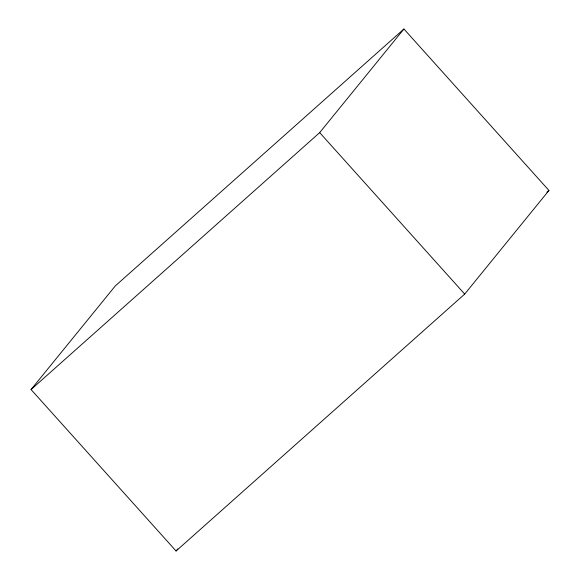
<?xml version="1.0" encoding="UTF-8"?>
<svg xmlns="http://www.w3.org/2000/svg" width="580" height="580" viewBox="0 0 580 580"><rect width="100%" height="100%" fill="white"/><g stroke="black" fill="none" stroke-linecap="round" stroke-linejoin="round"><path stroke-width="0.87" d="M31.052 389.542L115.29 285.925L403.926 29L548.948 190.457L464.711 294.075L176.073 551L31.052 389.542L319.689 132.617L403.926 29M176.073 551L177.784 548.898M546.918 192.263L548.948 190.457M319.689 132.617L464.711 294.075"/></g></svg>
